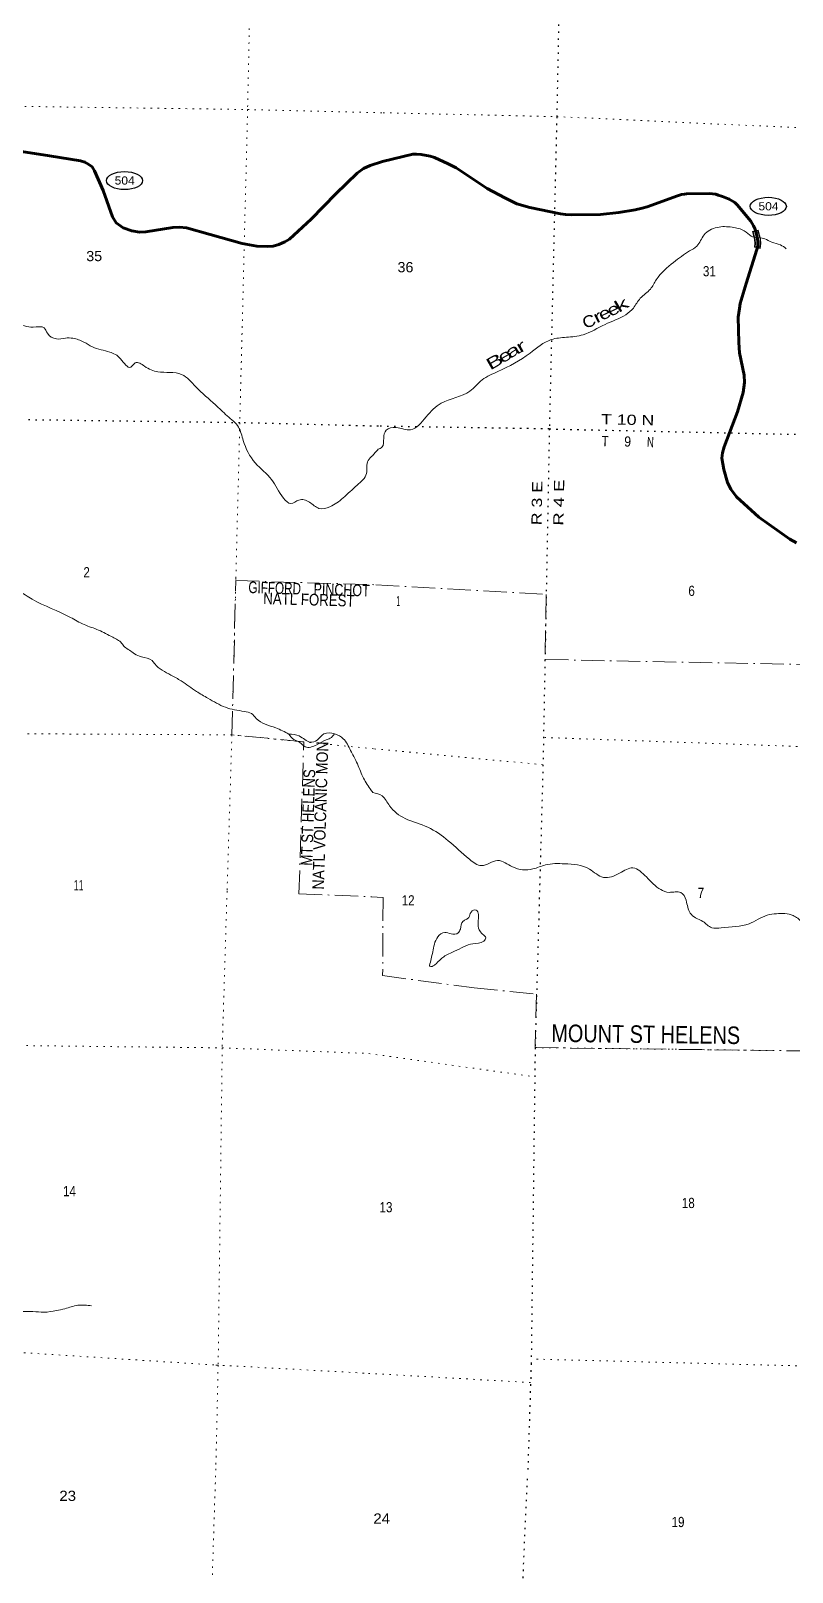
# Model space of a CAD drawing. Header units: feet. Extents: x -509309 to -252658, y -547785 to -360805.
# Drawn here: x -354473 to -341411, y -456902 to -430465 of the extents above; entities that cross this region are included whole.
import ezdxf
from ezdxf.enums import TextEntityAlignment as Align

# ---------------------------------------------------------------- set-up
doc = ezdxf.new("R2010")
doc.units = ezdxf.units.FT
doc.header["$LTSCALE"] = 80
doc.linetypes.add('DOT_DASHED', pattern=[7.7, 5, -1.2, 0.3, -1.2])
doc.linetypes.add('DOTTED', pattern=[1.5, 0.3, -1.2])
for name, color, linetype, lineweight in [('17', 7, 'Continuous', 25), ('23', 7, 'Continuous', 70), ('39', 7, 'Continuous', 13), ('44', 7, 'DOT_DASHED', 13), ('59', 7, 'Continuous', 13), ('6', 7, 'DOTTED', 25), ('7', 7, 'DOTTED', 13)]:
    doc.layers.add(name, color=color, linetype=linetype, lineweight=lineweight)
doc.layers.add('41', color=7, linetype='Continuous')

msp = doc.modelspace()

# ---------------------------------------------------------------- linework, layer by layer
at = {"layer": '17'}
for centre in [(-352866.06, -433033.78), (-341820.94, -433475.39)]:
    msp.add_ellipse(centre, major_axis=(309.24, -1), ratio=0.500121, dxfattribs=at)
at = {"layer": '23'}
for points in [[(-348442.14, -432703.72), (-348651.38, -432772.15), (-348766.02, -432826.47), (-348875.18, -432904.84), (-349241.16, -433263.3), (-349665.87, -433693.58), (-350037.75, -434035.93), (-350113.48, -434082.37), (-350215.87, -434127.44), (-350314.17, -434156.13), (-350410.06, -434163.36), (-350596.77, -434156.13), (-350849.3, -434111.46), (-351394.19, -433958.25), (-351800.87, -433846.37), (-351923.76, -433834.46), (-352039.71, -433840.35), (-352499.94, -433912.81), (-352607.73, -433916.41), (-352742.89, -433895.93), (-352886.86, -433843.27), (-353009.11, -433756.61), (-353074.16, -433652.9), (-353233.44, -433201.64), (-353381.53, -432864.97), (-353422.77, -432797.78), (-353476.01, -432754.75), (-353545.64, -432715.83), (-353619.14, -432692.25), (-354152.49, -432607.43), (-355193.16, -432448.04)], [(-341453.74, -439184.23), (-341985.96, -438805.48), (-342364.07, -438459.53), (-342464.51, -438324.99), (-342520.72, -438210.56), (-342586.84, -437991.88), (-342617.48, -437795.62), (-342608.27, -437703.41), (-342575.57, -437598.28), (-342348.32, -437002.65), (-342251.18, -436670.66), (-342228.93, -436497.99), (-342232.75, -436370.98), (-342316.73, -435988.56), (-342329.51, -435808.5), (-342336.41, -435375.12), (-342316.69, -435229.18), (-342304.16, -435139.99), (-342198.25, -434796.83), (-342015.45, -434214.67), (-342002.57, -434149.87), (-342000.78, -434085.45), (-342007.95, -434031.48), (-342023.2, -433954.01), (-342043.26, -433887.08), (-342053.63, -433855.96), (-342074.93, -433807.56), (-342119.64, -433727.12), (-342353.7, -433449.08), (-342397.13, -433410.03), (-342491.93, -433349.96), (-342607.12, -433303.85), (-342679.68, -433280.8), (-342720.01, -433269.27), (-342835.77, -433257.53), (-343223.38, -433262.36), (-343260.24, -433264.66), (-343310.86, -433273.29), (-343377.74, -433292.33), (-343897.25, -433483.66), (-343986.07, -433509.38), (-344106.9, -433534.37), (-344385.66, -433582.78), (-344699.76, -433612.36), (-345200.05, -433619.67), (-345301.42, -433615.06), (-345385.82, -433605.22), (-345909.64, -433497.48), (-346136.06, -433430.48), (-346342.75, -433326.9), (-346641.63, -433166.6), (-347176.21, -432813.93), (-347314.96, -432745.98), (-347549.95, -432639.94), (-347622.28, -432615.13), (-347775.72, -432584.61), (-347858.66, -432580), (-347916.86, -432582.65), (-348442.14, -432703.72)], [(-341336.57, -439247.93), (-341453.74, -439184.23)]]:
    msp.add_lwpolyline(points, dxfattribs=at)
at = {"layer": '39'}
for points in [[(-364531.82, -428752.68), (-364301.76, -428754.12), (-364110.8, -428992.74), (-363878.44, -429334.13), (-363638.05, -429675.6), (-363400.69, -429882.47), (-363209.84, -430135.14), (-363107, -430346.9), (-362831.53, -430558.1), (-362779.71, -430881.91), (-362597.47, -431214.86), (-362359.87, -431662.75), (-362249.78, -431979.02), (-362392.31, -432252.99), (-362512.91, -432547.23), (-362537.08, -432832.25), (-362467.63, -432983.8), (-362345.71, -433014.62), (-361909.02, -433140.81), (-361662.44, -433185.06), (-361528.1, -433206.28), (-361384.6, -433348.08), (-361142.67, -433478.66), (-360515.79, -433674.74), (-360179.37, -433788.04), (-360008.96, -433817.59), (-359846.78, -433875.19), (-359666.36, -433908.84), (-359600.95, -434021.87), (-359507.3, -434117.06), (-359316.7, -434130.71), (-359136.66, -434216.58), (-359067.47, -434361.78), (-358957.51, -434422.96), (-358853.06, -434413.8), (-358739.75, -434565.39), (-358583.31, -434584.78), (-358445.15, -434632.14), (-358331.47, -434733.52), (-358211, -434730.51), (-358117.06, -434785.53), (-357992.87, -434822.73), (-357838.8, -434890.31), (-357702.29, -434889.45), (-357384.93, -434863.99), (-356858.84, -434844.31), (-356449.65, -434887.92), (-356259.31, -434937.72), (-356005.05, -435030.24), (-355748.43, -435074.58), (-355517.52, -435066.48), (-355313.39, -435152.55), (-355230.06, -435285.81), (-355124.87, -435449.39), (-355010.54, -435462.4), (-354903.61, -435388.98), (-354715.43, -435458.86), (-354433.03, -435547.6), (-354242.43, -435561.25), (-354188.88, -435650.07), (-354035.04, -435749.79), (-353880.36, -435735.02), (-353751.91, -435738.1), (-353561.69, -435803.98), (-353417.76, -435885.53), (-353119.31, -435974.4), (-352933.47, -436090.45), (-352759.88, -436234.52), (-352681.05, -436160.86), (-352520.88, -436218.45), (-352296.75, -436312.72), (-351885.56, -436358.36), (-351642.22, -436571.3), (-351307.24, -436879.41), (-351105.86, -437065.89), (-350910.58, -437262.36), (-350829.96, -437492.01), (-350622, -437875.38), (-350345.06, -438160.92), (-350136.64, -438482.03), (-350010.83, -438571.46), (-349873.89, -438512.35), (-349693.5, -438550.02), (-349529.67, -438655.84), (-349342.79, -438629.29), (-349116.84, -438476.53), (-348874.34, -438257.63), (-348714.29, -438058.12), (-348686.54, -437833.4), (-348607.62, -437747.69), (-348559.04, -437691.86), (-348516.88, -437642.93)], [(-348516.88, -437642.93), (-348449.27, -437606.34), (-348419.08, -437454.07), (-348377, -437316.01), (-348207.36, -437270.06), (-347958.35, -437307.53), (-347691.83, -437088.09), (-347431.11, -436850.5), (-346939.4, -436644.11), (-346729.59, -436452.04), (-346460.07, -436308.98), (-345908.52, -435990.89), (-345545.28, -435760.69), (-345285.19, -435721.97), (-344998.87, -435677.57), (-344622.26, -435501.79), (-344265.88, -435333.77), (-344135.58, -435218.99), (-344016.64, -435051.83), (-343843.5, -434893.42), (-343742.78, -434734.05), (-343445.05, -434436.68), (-343170.78, -434239.44), (-343046.94, -434156.72), (-342923.66, -433965.51), (-342698.58, -433835.92), (-342440.99, -433833.33), (-342232.56, -433896.37), (-342115.01, -433984.33), (-342068.93, -434006.03)], [(-342068.93, -434006.03), (-341882.25, -434033.63), (-341760.25, -434089.5), (-341614, -434137.66), (-341514.24, -434201.27)], [(-357419.58, -439035.46), (-357213.5, -439129.58), (-357057.35, -439187.14), (-356953.03, -439196.05), (-356889.21, -439252.82), (-356813.51, -439331.79), (-356669.51, -439405.31), (-356503.5, -439487.05), (-356277.21, -439561.25), (-356024.67, -439615.6), (-355842.19, -439641.23), (-355662.3, -439747.19), (-355369.82, -439829.99), (-355107.55, -439924.59), (-354883.11, -439978.69), (-354687.05, -440068.72), (-354449.23, -440213.32), (-353791.09, -440526.16), (-353559.13, -440648.62), (-353310.9, -440743.1), (-353068.91, -440865.64), (-352915.08, -440967.36), (-352863.36, -441032.07), (-352781.46, -441086.99), (-352695.61, -441149.98), (-352575.55, -441203.21), (-352393.35, -441267), (-352345.59, -441323.65), (-352069.97, -441514.76), (-351894.05, -441614.66), (-351632.41, -441795.62), (-351434.53, -441911.77), (-351134.55, -442066.94), (-350811.88, -442137.94), (-350685.69, -442175.16), (-350608.01, -442258.16), (-350267.95, -442421.7), (-350045.89, -442526)], [(-350045.89, -442526), (-349869.49, -442559.62), (-349771.59, -442622.71), (-349681.56, -442663.63), (-349562.87, -442630.49), (-349443.65, -442523.03), (-349260.99, -442524.56), (-349113.04, -442606.15), (-348986.06, -442810.08), (-348883.13, -443007.78), (-348778.58, -443259.72), (-348721.12, -443362.64), (-348649.63, -443467.69), (-348605.68, -443528.79)], [(-350045.89, -442526), (-349960.27, -442621.12), (-349858.26, -442670.18), (-349766.47, -442745.27), (-349567.46, -442708.78), (-349408.28, -442627.77), (-349335.8, -442598.25), (-349265.43, -442525)], [(-348605.68, -443528.79), (-348448.3, -443584.94), (-348317.81, -443759.45), (-348051.03, -443973.94), (-347662.69, -444125.77), (-347311.59, -444355.46), (-346949.61, -444673.68), (-346739.78, -444782.95), (-346464.97, -444696.21), (-346208.87, -444806.1), (-345861.22, -444840.87), (-345642.98, -444771.46), (-345316.74, -444751.7), (-344891.38, -444843.76), (-344649.79, -444985.59), (-344371.12, -444910.96), (-344144.59, -444823.58), (-343913.22, -444977.34), (-343666.61, -445195.58), (-343524.36, -445241.67), (-343321.16, -445244.38), (-343232.39, -445378.16), (-343158.88, -445600.12), (-343069.39, -445679.66), (-342943.45, -445741.61), (-342791.94, -445848.09), (-342628.95, -445848.26), (-342151.16, -445780.3), (-341841.34, -445633.76), (-341682.03, -445607.76), (-341396.7, -445637.68), (-341249.35, -445754.15), (-341130.51, -445896.36), (-340948.12, -445951.03), (-340656.75, -445981.03), (-340463.62, -445983.6), (-340303.64, -445907.39), (-340148.92, -445772.84), (-339977.57, -445749.01), (-339894.36, -445695.88), (-339852.63, -445583.94), (-339646.01, -445480.22), (-339470.12, -445418.28), (-339410.5, -445322.64), (-339450.34, -445141.31), (-339492.07, -444949.9), (-339408.57, -444874.68), (-339304.73, -444783.65), (-339266.65, -444643.53), (-339132.37, -444532.82), (-339052.28, -444411.35), (-339074.58, -444272.43), (-339066.67, -444131.91), (-338979.18, -444058.75)], [(-347634.12, -446493.82), (-347578.44, -446264.4), (-347490.5, -446006.42), (-347372.77, -445929.64), (-347264.45, -445955.2), (-347141.49, -445938.75), (-347104.37, -445870.95), (-347058.32, -445736.96), (-347005.61, -445707.53), (-346960.87, -445671.97), (-346921.42, -445580.08), (-346832.42, -445545.11), (-346793.19, -445621.97), (-346801.07, -445760.48), (-346780.57, -445883.3), (-346725.2, -445956.36), (-346667.71, -446021.41), (-346702.69, -446079.2), (-346888.42, -446124.94), (-347202.02, -446253.35), (-347390.37, -446345.26), (-347518.75, -446466.09), (-347589.78, -446511.35), (-347630.01, -446510.81), (-347635.86, -446496.67)], [(-353430.12, -452331.43), (-353666.95, -452325.42), (-353890.21, -452383.81), (-354034.97, -452414.73), (-354247.96, -452443.06), (-354436.59, -452433.45), (-354633.29, -452429.79), (-354952.09, -452378.9), (-355120.6, -452363.43), (-355298.81, -452301.67), (-355421.68, -452358.89), (-355566.87, -452448.05), (-355768.26, -452536.75), (-356045.46, -452560.53), (-356171.46, -452497.21), (-356352.23, -452511.75), (-356585.86, -452616.25), (-356735.18, -452721.44), (-356740.39, -452884.09), (-356763.53, -453028.51), (-356855.14, -453202.49), (-356876.88, -453429.27), (-356958.69, -453635.47), (-357252.17, -453689.24), (-357778.62, -454032.3), (-357961.95, -454121.14), (-358041.06, -454232.95), (-358096.04, -454338.95), (-358227.26, -454440.28), (-358284.28, -454550.27), (-358315.01, -454634.37), (-358328.05, -454770.84), (-358375.19, -454903.01), (-358412.7, -455017.7)]]:
    msp.add_spline(points, degree=3, dxfattribs=at)
at = {"layer": '44'}
msp.add_line((-349872.56, -445268.09), (-348633, -445315.95), dxfattribs=at)
for points in [[(-348552.04, -439965.52), (-345630.62, -440132.94), (-345649.05, -441248.62), (-340701.9, -441343.15), (-340688.37, -440006.75), (-338096.71, -440056.72), (-338084.1, -438783.54), (-334109.12, -438882.29), (-334071.53, -437575.4), (-331395.77, -437646.86), (-331421.73, -438920.72), (-330095.33, -438942.35), (-330122.97, -440313.91), (-327525.32, -440377.81), (-327470.98, -439023), (-324810.19, -439085.02), (-324776.29, -437793.43), (-319459.11, -437872.37), (-319350.53, -432582.29), (-316758.81, -432585.09)], [(-351023.6, -442539.88), (-350955.9, -439895.01), (-348552.04, -439965.52)], [(-349872.56, -445268.09), (-349791.54, -442659.72), (-351023.6, -442539.88)], [(-348633, -445315.95), (-348428.85, -445327.97), (-348437.27, -446670.77), (-346866.4, -446879.67), (-345795.15, -446989.92), (-345821.48, -447905.02), (-340735.48, -447966.81)]]:
    msp.add_lwpolyline(points, dxfattribs=at)
at = {"layer": '59'}
for p, q in [((-342089.87, -433907.85), (-341992.2, -433883.18)), ((-341998.01, -433892.89), (-342080.17, -433913.64)), ((-341958.49, -434196.26), (-342058.04, -434176.51))]:
    msp.add_line(p, q, dxfattribs=at)
for points in [[(-342089.87, -433907.85), (-342055.44, -434045.04), (-342051.19, -434113.69), (-342058.04, -434176.51)], [(-342080.17, -433913.64), (-342047.5, -434043.81), (-342043.16, -434113.88), (-342049.29, -434170.09), (-341965.7, -434186.67)], [(-341965.7, -434186.67), (-341959.37, -434112.25), (-341962.49, -434034.4), (-341998.01, -433892.89)], [(-341992.2, -433883.18), (-341954.53, -434033.25), (-341951.36, -434112.43), (-341958.49, -434196.26)]]:
    msp.add_lwpolyline(points, dxfattribs=at)
at = {"layer": '6'}
msp.add_line((-345577.73, -437293.07), (-348510.9, -437247.02), dxfattribs=at)
for points in [[(-345012.77, -409504.83), (-345035.47, -410438.86), (-345041.46, -410738.11), (-345149.76, -415855.43), (-345152.14, -416034.19), (-345274.9, -421179.44), (-345283.41, -421366.16), (-345353.12, -426455.86), (-345345.46, -426636.77), (-345450.16, -431936.95), (-345577.73, -437293.07), (-345686.53, -443053.24), (-345821.48, -447905.02), (-345889.27, -453320.21), (-345949.32, -455208.18)], [(-348510.9, -437247.02), (-350887.95, -437188.23), (-356146.83, -437115.94), (-361469.55, -436988.87), (-366739.83, -436828.1), (-372098.27, -436644.49), (-377424.77, -436485.26), (-380185.36, -436407.1)], [(-345577.73, -437293.07), (-340653.32, -437400.92), (-335455.5, -437536.73), (-330145.24, -437681.87), (-324776.29, -437793.43), (-324384.19, -437799.25)], [(-346443.22, -469167.51), (-346278.27, -464026.86), (-346103.27, -458681.43), (-345949.32, -455208.18)]]:
    msp.add_lwpolyline(points, dxfattribs=at)
at = {"layer": '7'}
for p, q in [((-345686.53, -443053.24), (-348594.61, -442779.35)), ((-348673.71, -448006.27), (-345830.34, -448406.02)), ((-345899.89, -453649.52), (-348756.65, -453487.8))]:
    msp.add_line(p, q, dxfattribs=at)
for points in [[(-350600.59, -424533.58), (-350642.6, -426466.65), (-350754.14, -431814.48), (-350887.95, -437188.23), (-350955.48, -439852.39)], [(-378548.71, -431134.02), (-377213.12, -431172.41), (-371976.7, -431296.75), (-366632.09, -431450.11), (-361259.29, -431597.84), (-356017.04, -431742.15), (-350754.14, -431814.48), (-348429.53, -431870.08)], [(-348429.53, -431870.08), (-345450.16, -431936.95), (-340430.78, -432166.6), (-335242.27, -432388.46), (-329953.93, -432366.57), (-324657.38, -432483.4), (-319350.53, -432582.29), (-316759.76, -432585.09)], [(-350955.48, -439852.39), (-351023.6, -442539.88), (-351106.42, -445220.44)], [(-348594.61, -442779.35), (-351023.6, -442539.88), (-356331, -442513.37), (-361677.65, -442364.01), (-366857.38, -442173.87), (-372294, -441975.55), (-377608.64, -441842.53), (-380273.71, -441759.42)], [(-338008.12, -442830.96), (-340722.57, -442759.83), (-345656.17, -442585.56)], [(-351106.42, -445220.44), (-351189.5, -447909.35), (-351259.56, -453349.92), (-351300.01, -455127.25)], [(-380362.45, -447135.32), (-377796.29, -447167.62), (-372479.57, -447290.62), (-366986.95, -447517.53), (-361663.18, -447775.17), (-356468.55, -447848.93), (-351189.5, -447909.35), (-348673.71, -448006.27)], [(-345821.48, -447905.02), (-340735.48, -447966.81), (-337427.95, -448083.76)], [(-348756.65, -453487.8), (-351333.86, -453347.13), (-356536.59, -453014.35), (-361819.53, -452937.83), (-367176.64, -452846.63), (-369914.11, -452759.36), (-372511.8, -452500.53), (-377908.91, -452388.91), (-380448.97, -452376.37)], [(-324536.02, -453669.9), (-324985.33, -453663.22), (-330208.41, -453619.69), (-335773.04, -453537.46), (-340853.69, -453375.29), (-345886.48, -453245.91)], [(-351300.01, -455127.25), (-351401.52, -458272.64), (-351549.39, -463676.48), (-351742.96, -469089.74)]]:
    msp.add_lwpolyline(points, dxfattribs=at)

# ---------------------------------------------------------------- texts
at = {"layer": '17', "width": 1.1}
for p in [(-352863.16, -433102.09), (-341818.04, -433543.7)]:
    msp.add_text('504', height=140, dxfattribs=at).set_placement(p, align=Align.CENTER)
at = {"layer": '41'}
for s, rotation, width, p in [('e', 25.346, 1.35, (-344440.91, -435330.02)), ('k', 31.097, 1.7, (-344290.34, -435247.49)), ('C', 21.391, 1.15, (-344862.25, -435538.92)), ('r', 25.898, 1.5, (-344707.22, -435455.25)), ('e', 25.138, 1.35, (-344589.74, -435398.16)), ('e', 29.852, 1.5, (-346295.33, -436121.55)), ('a', 30.094, 1.6, (-346158.89, -436036.82)), ('r', 30.094, 1.65, (-346015.5, -435959.05)), ('B', 29.852, 1.6, (-346468.4, -436221.99))]:
    msp.add_text(s, height=200, rotation=rotation, dxfattribs=dict(at, width=width)).set_placement(p, align=Align.CENTER)
at = {"layer": '44'}
for s, height, rotation, width, p in [('GIFFORD', 200, 358.32, 0.75, (-350743.17, -440107.89)), ('NATL FOREST', 200, 358.32, 0.85, (-350487.82, -440295.95)), ('PINCHOT', 200, 358.32, 0.8, (-349624.8, -440139.26)), ('NATL VOLCANIC MON', 200, 88.221, 0.9, (-349445.97, -445196.78)), ('MT ST HELENS', 200, 88.221, 0.85, (-349643.77, -444787.05)), ('MOUNT ST HELENS', 300, 359.304, 0.85, (-345545.48, -447805.64))]:
    msp.add_text(s, height=height, rotation=rotation, dxfattribs=dict(at, width=width)).set_placement(p)
at = {"layer": '6'}
for s, rotation, width, p in [('T 10 N', 358.745, 1.3, (-344691.5, -437212.46)), ('T', 358.745, 0.85, (-344684.11, -437587.71)), ('9', 358.745, 0.9, (-344294.15, -437595.22)), ('N', 358.745, 0.7, (-343904.04, -437604.45)), ('R 3 E', 88.918, 1.3, (-345711.04, -438946.87)), ('R 4 E', 88.918, 1.35, (-345335.96, -438953.66))]:
    msp.add_text(s, height=175, rotation=rotation, dxfattribs=dict(at, width=width)).set_placement(p)
at = {"layer": '7'}
for s, width, p in [('35', 1.05, (-353522.61, -434415.57)), ('36', 1.05, (-348182.62, -434605.83)), ('31', 0.85, (-342942.9, -434675.25)), ('2', 0.85, (-353571.25, -439839.07)), ('1', 0.4, (-348202.76, -440332.94)), ('6', 0.85, (-343192.58, -440157.21)), ('11', 0.65, (-353737.13, -445206.53)), ('7', 0.85, (-343031.93, -445337.6)), ('12', 0.85, (-348110.9, -445466.61)), ('14', 0.85, (-353920.47, -450453.68)), ('18', 0.85, (-343304.24, -450657)), ('13', 0.85, (-348490.73, -450729.78)), ('23', 1.1, (-353983.93, -455680.43)), ('24', 1.1, (-348596.74, -456069.76)), ('19', 0.85, (-343480.39, -456129.22))]:
    msp.add_text(s, height=175, dxfattribs=dict(at, width=width)).set_placement(p)

doc.saveas('drawing.dxf')
